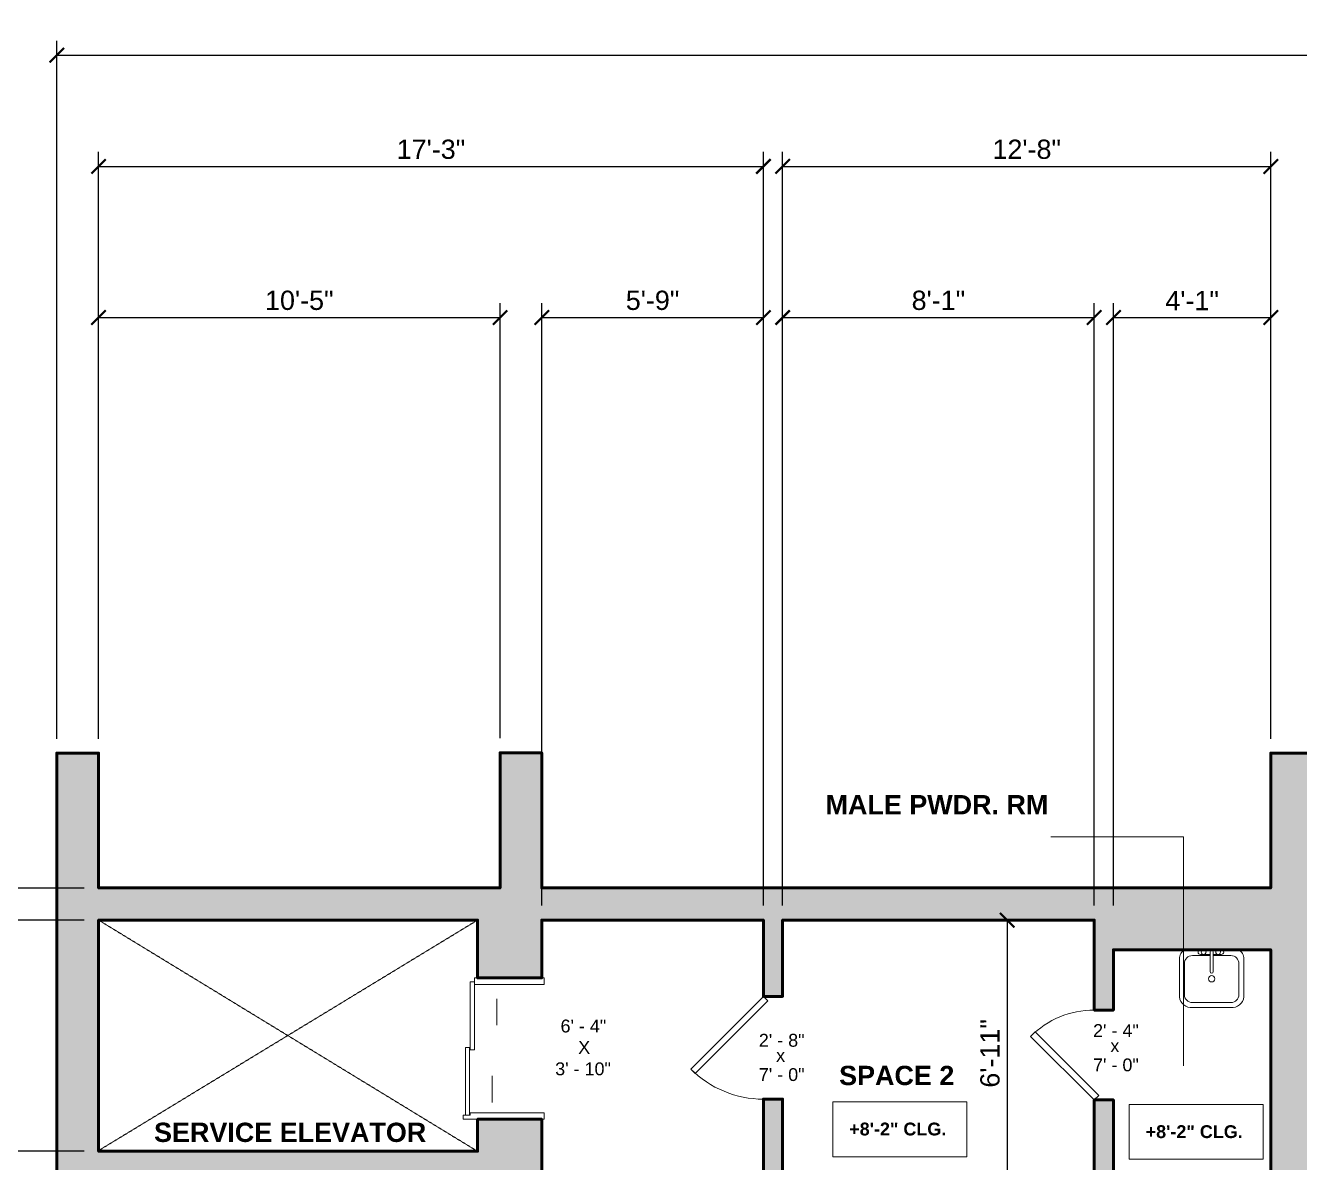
# Model space of a CAD drawing. Header units: inches. Extents: x -2078 to 106214, y -964 to 6385.
# Drawn here: x 21446.1 to 21842.8, y 4488.3 to 4842.3 of the extents above; entities that cross this region are included whole.
import ezdxf

# ---------------------------------------------------------------- set-up
doc = ezdxf.new("R2010")
doc.units = ezdxf.units.IN
doc.header["$MEASUREMENT"] = 0
doc.linetypes.add('HIDDEN2', pattern=[0.1875, 0.125, -0.0625])
for name, color, linetype, lineweight in [('A-ANNO', 2, 'Continuous', 5), ('A-ANNO-DIMS', 1, 'Continuous', 9), ('A-DOOR', 1, 'Continuous', 18), ('A-FIXT', 150, 'Continuous', 9), ('A-GENM', 13, 'Continuous', 9), ('A-HIDDEN', 2, 'HIDDEN2', 18), ('A-WALL', 3, 'Continuous', 40)]:
    doc.layers.add(name, color=color, linetype=linetype, lineweight=lineweight)
doc.layers.add('A-HATCH', color=9, linetype='Continuous')
doc.styles.add('Arial_1', font='arial.ttf', dxfattribs={"height": 0.0625})
doc.styles.add('Arial_2', font='arial.ttf', dxfattribs={"height": 3})
doc.styles.add('Arial_B', font='arialbd.ttf', dxfattribs={"height": 4.5})
doc.styles.add('Arial_B_1', font='arialbd.ttf', dxfattribs={"height": 3})
doc.styles.add('JC', font='arial.ttf', dxfattribs={"height": 0.125})
doc.dimstyles.new('JC-DIMS', dxfattribs={"dimtxt": 0.125, "dimasz": 0.09375, "dimexe": 0.09375, "dimexo": 0.09375, "dimgap": 0.046875, "dimtad": 1, "dimdec": 1, "dimzin": 0, "dimdsep": 46, "dimlunit": 4, "dimtxsty": 'JC', "dimblk": 'ARCHTICK', "dimcen": 0.09, "dimclrd": 1, "dimclre": 1, "dimclrt": 256, "dimadec": 0, "dimazin": 0, "dimtfac": 1, "dimtdec": 1, "dimtofl": 0, "dimtmove": 1, "dimatfit": 3, "dimfxl": 1, "dimtolj": 1, "dimtzin": 0, "dimarcsym": 0})

# ---------------------------------------------------------------- blocks, each defined once
blk = doc.blocks.new('JC_DOOR_SINGLE PANEL - SINGLE DOOR-1525216-2nd Floor Plan')
at = {"layer": 'A-DOOR', "lineweight": 30}
for p, q in [((-6.63, 25.63), (-8.04, 24.21)), ((-8.04, 24.21), (14.59, 1.59)), ((16, 3), (-6.63, 25.63)), ((14.59, 1.59), (16, 3))]:
    blk.add_line(p, q, dxfattribs=at)
at = {"layer": 'A-DOOR', "lineweight": 9}
blk.add_arc((16, 3), 32, 135, 180, dxfattribs=at)
blk = doc.blocks.new('JC_DOOR_SINGLE PANEL - SINGLE DOOR-1551130-2nd Floor Plan')
at = {"layer": 'A-DOOR', "lineweight": 30}
for p, q in [((-7.21, -21.38), (12.59, -1.59)), ((14, -3), (-5.8, -22.8)), ((12.59, -1.59), (14, -3)), ((-5.8, -22.8), (-7.21, -21.38))]:
    blk.add_line(p, q, dxfattribs=at)
at = {"layer": 'A-DOOR', "lineweight": 9}
blk.add_arc((14, -3), 28, 180, 225, dxfattribs=at)
blk = doc.blocks.new('Elevator_Door_Double_Sliding_Call_Buttons_101_BIMLib - 3_ 4 X 6-10-1644273-2nd Floor Plan')
at = {"layer": 'A-DOOR'}
for p, q in [((-20.75, 14.5), (-22, 14.5)), ((-22, 14.5), (-22, -10.75)), ((-20.75, 13.75), (-20.75, 14.5)), ((0.37, 13.75), (-20.75, 13.75)), ((-20.75, 13.75), (-20.75, 12.5)), ((-20.75, 12.5), (0.37, 12.5)), ((-20.75, 12.25), (-20.75, 12.5)), ((-20, 12.25), (-20.75, 12.25)), ((-20, -10.75), (-20, 12.25)), ((20.75, 12.25), (-0.38, 12.25)), ((-0.38, 12.25), (-0.38, 11)), ((0.37, 12.5), (0.37, 13.75)), ((20.75, 11), (20.75, 12.25)), ((-0.38, 11), (20.75, 11)), ((20, 11), (20, -10.75)), ((22, 11), (20.75, 11)), ((22, -10.75), (22, 11)), ((-22, -10.75), (-20, -10.75)), ((20, -10.75), (22, -10.75))]:
    blk.add_line(p, q, dxfattribs=at)
at = {"layer": 'A-GENM'}
for p, q in [((-8.5, 5.5), (-16.75, 5.5)), ((-8.5, 5.5), (-10.8, 5.5)), ((-8.5, 5.5), (-10.8, 5.5)), ((15.5, 4), (7.25, 4)), ((15.5, 4), (13.2, 4)), ((15.5, 4), (13.2, 4))]:
    blk.add_line(p, q, dxfattribs=at)
blk = doc.blocks.new('JC_VANITY SINK - VANITY SINK-V23-2nd Floor Plan')
at = {"layer": 'A-FIXT'}
for p, q in [((-9.38, 4.59), (-9.38, -6.91)), ((0.12, 5.22), (-5.38, 5.22)), ((-2.88, 5.59), (0.12, 5.59)), ((0.12, 6.33), (0.12, 0.22)), ((1.12, 6.33), (1.12, 0.22)), ((1.12, 5.59), (3.62, 5.59)), ((6.62, 5.22), (1.12, 5.22)), ((10.62, -6.91), (10.62, 4.59)), ((-7.88, 2.72), (-7.88, -6.91)), ((9.12, -6.91), (9.12, 2.72)), ((-6.06, -10.91), (7.3, -10.91)), ((-5.38, -9.41), (6.62, -9.41))]:
    blk.add_line(p, q, dxfattribs=at)
for centre, radius, start, end in [((-6.88, 4.59), 2.5, 98.2244, 180), ((-5.38, 2.72), 2.5, 90, 180), ((-2.88, 6.34), 0.75, 99.568, 270), ((-1.88, 6.34), 0.75, 99.568, 180), ((-1.88, 6.34), 0.75, 180, 0), ((-1.88, 6.34), 0.75, 360, 80.432), ((0.62, 6.33), 0.5, 360, 180), ((2.62, 6.34), 0.75, 99.568, 180), ((2.62, 6.34), 0.75, 180, 360), ((2.62, 6.34), 0.75, 360, 80.432), ((3.62, 6.34), 0.75, 270, 80.432), ((6.62, 2.72), 2.5, 0, 90), ((8.12, 4.59), 2.5, 360, 81.7756), ((0.62, 0.22), 0.5, 180, 0), ((0.62, -2), 1, 360, 180), ((0.62, -2), 1, 180, 0), ((-5.91, -7.4), 3.51, 171.8503, 267.5498), ((-5.38, -6.91), 2.5, 180, 270), ((6.62, -6.91), 2.5, 270, 0), ((7.15, -7.4), 3.51, 272.4502, 8.1497)]:
    blk.add_arc(centre, radius, start, end, dxfattribs=at)
blk = doc.blocks.new('_ArchTick')
at = {"color": 0, "linetype": 'ByBlock', "const_width": 0.15}
blk.add_lwpolyline([(-0.5, -0.5), (0.5, 0.5)], dxfattribs=at)
blk = doc.blocks.new('*D893')
at = {"layer": 'A-ANNO-DIMS', "color": 1, "lineweight": -2, "transparency": 16777216}
for p, q in [((21468.88, 4620.24), (21468.88, 4802.94)), ((21675.88, 4568.24), (21675.88, 4802.94)), ((21468.88, 4798.44), (21675.88, 4798.44))]:
    blk.add_line(p, q, dxfattribs=at)
at = {"layer": 'Defpoints', "color": 0, "transparency": 16777216}
for p in [(21675.88, 4798.44), (21468.88, 4615.74), (21675.88, 4563.74)]:
    blk.add_point(p, dxfattribs=at)
at = {"layer": 'A-ANNO-DIMS', "color": 1, "lineweight": -2, "transparency": 16777216, "xscale": 4.5, "yscale": 4.5, "zscale": 4.5, "rotation": 180}
blk.add_blockref('_ArchTick', (21468.88, 4798.44), dxfattribs=at)
at = {"layer": 'A-ANNO-DIMS', "color": 1, "lineweight": -2, "transparency": 16777216, "xscale": 4.5, "yscale": 4.5, "zscale": 4.5}
blk.add_blockref('_ArchTick', (21675.88, 4798.44), dxfattribs=at)
at = {"layer": 'A-ANNO-DIMS', "transparency": 16777216, "insert": (21572.38, 4803.75), "char_height": 6, "width": 0.4874, "attachment_point": 5, "style": 'JC'}
blk.add_mtext('\\A1;17\'-3"', dxfattribs=at)
blk = doc.blocks.new('*D895')
at = {"layer": 'A-ANNO-DIMS', "color": 1, "lineweight": -2, "transparency": 16777216}
for p, q in [((21681.88, 4568.24), (21681.88, 4802.94)), ((21833.88, 4620.24), (21833.88, 4802.94)), ((21681.88, 4798.44), (21833.88, 4798.44))]:
    blk.add_line(p, q, dxfattribs=at)
at = {"layer": 'Defpoints', "color": 0, "transparency": 16777216}
for p in [(21833.88, 4798.44), (21833.88, 4615.74), (21681.88, 4563.74)]:
    blk.add_point(p, dxfattribs=at)
at = {"layer": 'A-ANNO-DIMS', "color": 1, "lineweight": -2, "transparency": 16777216, "xscale": 4.5, "yscale": 4.5, "zscale": 4.5, "rotation": 180}
blk.add_blockref('_ArchTick', (21681.88, 4798.44), dxfattribs=at)
at = {"layer": 'A-ANNO-DIMS', "color": 1, "lineweight": -2, "transparency": 16777216, "xscale": 4.5, "yscale": 4.5, "zscale": 4.5}
blk.add_blockref('_ArchTick', (21833.88, 4798.44), dxfattribs=at)
at = {"layer": 'A-ANNO-DIMS', "transparency": 16777216, "insert": (21757.88, 4803.75), "char_height": 6, "width": 0.4874, "attachment_point": 5, "style": 'JC'}
blk.add_mtext('\\A1;12\'-8"', dxfattribs=at)
blk = doc.blocks.new('*D869')
at = {"layer": 'A-ANNO-DIMS', "color": 1, "lineweight": -2, "transparency": 16777216}
for p, q in [((21464.38, 4563.74), (21314.94, 4563.74)), ((21319.44, 3781.74), (21319.44, 4563.74)), ((21464.38, 3781.74), (21314.94, 3781.74))]:
    blk.add_line(p, q, dxfattribs=at)
at = {"layer": 'Defpoints', "color": 0, "transparency": 16777216}
for p in [(21319.44, 4563.74), (21468.88, 4563.74), (21468.88, 3781.74)]:
    blk.add_point(p, dxfattribs=at)
at = {"layer": 'A-ANNO-DIMS', "color": 1, "lineweight": -2, "transparency": 16777216, "xscale": 4.5, "yscale": 4.5, "zscale": 4.5}
for p, rotation in [((21319.44, 4563.74), 90), ((21319.44, 3781.74), 270)]:
    blk.add_blockref('_ArchTick', p, dxfattribs=dict(at, rotation=rotation))
at = {"layer": 'A-ANNO-DIMS', "transparency": 16777216, "insert": (21314.13, 4172.74), "char_height": 6, "width": 0.4874, "attachment_point": 5, "rotation": 90, "style": 'JC'}
blk.add_mtext('\\A1;65\'-2"', dxfattribs=at)
blk = doc.blocks.new('*D873')
at = {"layer": 'A-ANNO-DIMS', "color": 1, "lineweight": -2, "transparency": 16777216}
for p, q in [((21468.88, 4620.24), (21468.88, 4755.89)), ((21593.88, 4620.35), (21593.88, 4755.89)), ((21468.88, 4751.39), (21593.88, 4751.39))]:
    blk.add_line(p, q, dxfattribs=at)
at = {"layer": 'Defpoints', "color": 0, "transparency": 16777216}
for p in [(21593.88, 4751.39), (21468.88, 4615.74), (21593.88, 4615.85)]:
    blk.add_point(p, dxfattribs=at)
at = {"layer": 'A-ANNO-DIMS', "color": 1, "lineweight": -2, "transparency": 16777216, "xscale": 4.5, "yscale": 4.5, "zscale": 4.5, "rotation": 180}
blk.add_blockref('_ArchTick', (21468.88, 4751.39), dxfattribs=at)
at = {"layer": 'A-ANNO-DIMS', "color": 1, "lineweight": -2, "transparency": 16777216, "xscale": 4.5, "yscale": 4.5, "zscale": 4.5}
blk.add_blockref('_ArchTick', (21593.88, 4751.39), dxfattribs=at)
at = {"layer": 'A-ANNO-DIMS', "transparency": 16777216, "insert": (21531.38, 4756.71), "char_height": 6, "width": 0.4874, "attachment_point": 5, "style": 'JC'}
blk.add_mtext('\\A1;10\'-5"', dxfattribs=at)
blk = doc.blocks.new('*D875')
at = {"layer": 'A-ANNO-DIMS', "color": 1, "lineweight": -2, "transparency": 16777216}
for p, q in [((21464.38, 4563.74), (21341.31, 4563.74)), ((21345.81, 4491.74), (21345.81, 4563.74)), ((21464.38, 4491.74), (21341.31, 4491.74))]:
    blk.add_line(p, q, dxfattribs=at)
at = {"layer": 'Defpoints', "color": 0, "transparency": 16777216}
for p in [(21345.81, 4563.74), (21468.88, 4563.74), (21468.88, 4491.74)]:
    blk.add_point(p, dxfattribs=at)
at = {"layer": 'A-ANNO-DIMS', "color": 1, "lineweight": -2, "transparency": 16777216, "xscale": 4.5, "yscale": 4.5, "zscale": 4.5}
for p, rotation in [((21345.81, 4563.74), 90), ((21345.81, 4491.74), 270)]:
    blk.add_blockref('_ArchTick', p, dxfattribs=dict(at, rotation=rotation))
at = {"layer": 'A-ANNO-DIMS', "transparency": 16777216, "insert": (21340.5, 4527.74), "char_height": 6, "width": 0.4008, "attachment_point": 5, "rotation": 90, "style": 'JC'}
blk.add_mtext("\\A1;6'", dxfattribs=at)
blk = doc.blocks.new('*D879')
at = {"layer": 'A-ANNO-DIMS', "color": 1, "lineweight": -2, "transparency": 16777216}
for p, q in [((21455.88, 4620.24), (21455.88, 4837.58)), ((23421.88, 4620.69), (23421.88, 4837.58)), ((21455.88, 4833.08), (23421.88, 4833.08))]:
    blk.add_line(p, q, dxfattribs=at)
at = {"layer": 'Defpoints', "color": 0, "transparency": 16777216}
for p in [(23421.88, 4833.08), (21455.88, 4615.74), (23421.88, 4616.19)]:
    blk.add_point(p, dxfattribs=at)
at = {"layer": 'A-ANNO-DIMS', "color": 1, "lineweight": -2, "transparency": 16777216, "xscale": 4.5, "yscale": 4.5, "zscale": 4.5, "rotation": 180}
blk.add_blockref('_ArchTick', (21455.88, 4833.08), dxfattribs=at)
at = {"layer": 'A-ANNO-DIMS', "color": 1, "lineweight": -2, "transparency": 16777216, "xscale": 4.5, "yscale": 4.5, "zscale": 4.5}
blk.add_blockref('_ArchTick', (23421.88, 4833.08), dxfattribs=at)
at = {"layer": 'A-ANNO-DIMS', "transparency": 16777216, "insert": (22438.88, 4838.4), "char_height": 6, "width": 0.6604, "attachment_point": 5, "style": 'JC'}
blk.add_mtext('\\A1;163\'-10"', dxfattribs=at)
blk = doc.blocks.new('*D881')
at = {"layer": 'A-ANNO-DIMS', "color": 1, "lineweight": -2, "transparency": 16777216}
for p, q in [((21464.38, 4573.74), (21283.38, 4573.74)), ((21287.88, 4573.74), (21287.88, 3715.74)), ((21685.38, 3715.74), (21283.38, 3715.74))]:
    blk.add_line(p, q, dxfattribs=at)
at = {"layer": 'Defpoints', "color": 0, "transparency": 16777216}
for p in [(21468.88, 4573.74), (21287.88, 3715.74), (21689.88, 3715.74)]:
    blk.add_point(p, dxfattribs=at)
at = {"layer": 'A-ANNO-DIMS', "color": 1, "lineweight": -2, "transparency": 16777216, "xscale": 4.5, "yscale": 4.5, "zscale": 4.5}
for p, rotation in [((21287.88, 4573.74), 90), ((21287.88, 3715.74), 270)]:
    blk.add_blockref('_ArchTick', p, dxfattribs=dict(at, rotation=rotation))
at = {"layer": 'A-ANNO-DIMS', "transparency": 16777216, "insert": (21282.57, 4144.74), "char_height": 6, "width": 0.4874, "attachment_point": 5, "rotation": 90, "style": 'JC'}
blk.add_mtext('\\A1;71\'-6"', dxfattribs=at)
blk = doc.blocks.new('*D885')
at = {"layer": 'A-ANNO-DIMS', "color": 1, "lineweight": -2, "transparency": 16777216}
for p, q in [((21784.88, 4568.24), (21784.88, 4755.89)), ((21833.88, 4620.24), (21833.88, 4755.89)), ((21784.88, 4751.39), (21833.88, 4751.39))]:
    blk.add_line(p, q, dxfattribs=at)
at = {"layer": 'Defpoints', "color": 0, "transparency": 16777216}
for p in [(21833.88, 4751.39), (21833.88, 4615.74), (21784.88, 4563.74)]:
    blk.add_point(p, dxfattribs=at)
at = {"layer": 'A-ANNO-DIMS', "color": 1, "lineweight": -2, "transparency": 16777216, "xscale": 4.5, "yscale": 4.5, "zscale": 4.5, "rotation": 180}
blk.add_blockref('_ArchTick', (21784.88, 4751.39), dxfattribs=at)
at = {"layer": 'A-ANNO-DIMS', "color": 1, "lineweight": -2, "transparency": 16777216, "xscale": 4.5, "yscale": 4.5, "zscale": 4.5}
blk.add_blockref('_ArchTick', (21833.88, 4751.39), dxfattribs=at)
at = {"layer": 'A-ANNO-DIMS', "transparency": 16777216, "insert": (21809.38, 4756.66), "char_height": 6, "width": 0.4008, "attachment_point": 5, "style": 'JC'}
blk.add_mtext('\\A1;4\'-1"', dxfattribs=at)
blk = doc.blocks.new('*D887')
at = {"layer": 'A-ANNO-DIMS', "color": 1, "lineweight": -2, "transparency": 16777216}
for p, q in [((21681.88, 4568.24), (21681.88, 4755.89)), ((21778.88, 4568.24), (21778.88, 4755.89)), ((21681.88, 4751.39), (21778.88, 4751.39))]:
    blk.add_line(p, q, dxfattribs=at)
at = {"layer": 'Defpoints', "color": 0, "transparency": 16777216}
for p in [(21778.88, 4751.39), (21681.88, 4563.74), (21778.88, 4563.74)]:
    blk.add_point(p, dxfattribs=at)
at = {"layer": 'A-ANNO-DIMS', "color": 1, "lineweight": -2, "transparency": 16777216, "xscale": 4.5, "yscale": 4.5, "zscale": 4.5, "rotation": 180}
blk.add_blockref('_ArchTick', (21681.88, 4751.39), dxfattribs=at)
at = {"layer": 'A-ANNO-DIMS', "color": 1, "lineweight": -2, "transparency": 16777216, "xscale": 4.5, "yscale": 4.5, "zscale": 4.5}
blk.add_blockref('_ArchTick', (21778.88, 4751.39), dxfattribs=at)
at = {"layer": 'A-ANNO-DIMS', "transparency": 16777216, "insert": (21730.38, 4756.71), "char_height": 6, "width": 0.4008, "attachment_point": 5, "style": 'JC'}
blk.add_mtext('\\A1;8\'-1"', dxfattribs=at)
blk = doc.blocks.new('*D891')
at = {"layer": 'A-ANNO-DIMS', "color": 1, "lineweight": -2, "transparency": 16777216}
for p, q in [((21752.93, 4563.74), (21747.28, 4563.74)), ((21751.78, 4563.74), (21751.78, 4480.74)), ((21752.93, 4480.74), (21747.28, 4480.74))]:
    blk.add_line(p, q, dxfattribs=at)
at = {"layer": 'Defpoints', "color": 0, "transparency": 16777216}
for p in [(21757.43, 4563.74), (21751.78, 4480.74), (21757.43, 4480.74)]:
    blk.add_point(p, dxfattribs=at)
at = {"layer": 'A-ANNO-DIMS', "color": 1, "lineweight": -2, "transparency": 16777216, "xscale": 4.5, "yscale": 4.5, "zscale": 4.5}
for p, rotation in [((21751.78, 4563.74), 90), ((21751.78, 4480.74), 270)]:
    blk.add_blockref('_ArchTick', p, dxfattribs=dict(at, rotation=rotation))
at = {"layer": 'A-ANNO-DIMS', "transparency": 16777216, "insert": (21746.46, 4522.24), "char_height": 6, "width": 0.4874, "attachment_point": 5, "rotation": 90, "style": 'JC'}
blk.add_mtext('\\A1;6\'-11"', dxfattribs=at)
blk = doc.blocks.new('*D943')
at = {"layer": 'A-ANNO-DIMS', "color": 1, "lineweight": -2, "transparency": 16777216}
for p, q in [((21606.88, 4568.24), (21606.88, 4755.89)), ((21675.88, 4568.24), (21675.88, 4755.89)), ((21606.88, 4751.39), (21675.88, 4751.39))]:
    blk.add_line(p, q, dxfattribs=at)
at = {"layer": 'Defpoints', "color": 0, "transparency": 16777216}
for p in [(21675.88, 4751.39), (21606.88, 4563.74), (21675.88, 4563.74)]:
    blk.add_point(p, dxfattribs=at)
at = {"layer": 'A-ANNO-DIMS', "color": 1, "lineweight": -2, "transparency": 16777216, "xscale": 4.5, "yscale": 4.5, "zscale": 4.5, "rotation": 180}
blk.add_blockref('_ArchTick', (21606.88, 4751.39), dxfattribs=at)
at = {"layer": 'A-ANNO-DIMS', "color": 1, "lineweight": -2, "transparency": 16777216, "xscale": 4.5, "yscale": 4.5, "zscale": 4.5}
blk.add_blockref('_ArchTick', (21675.88, 4751.39), dxfattribs=at)
at = {"layer": 'A-ANNO-DIMS', "transparency": 16777216, "insert": (21641.38, 4756.71), "char_height": 6, "width": 0.4008, "attachment_point": 5, "style": 'JC'}
blk.add_mtext('\\A1;5\'-9"', dxfattribs=at)
blk = doc.blocks.new('JC- existing door Tag_quad - JC- existing door Tag_quad-839775-2nd Floor Plan')
at = {"layer": 'A-ANNO', "insert": (-0.0234, 0.0378), "char_height": 0.0625, "width": 0.0505, "attachment_point": 1, "style": 'Arial_1', "bg_fill": 3, "box_fill_scale": 1.25, "bg_fill_color": 256, "bg_fill_true_color": 13158600, "bg_fill_transparency": 0}
blk.add_mtext('x', dxfattribs=at)

msp = doc.modelspace()

# ---------------------------------------------------------------- linework, layer by layer
at = {"layer": 'A-ANNO'}
for p, q in [((21806.711, 4589.653), (21765.41, 4589.658)), ((21806.711, 4518.397), (21806.711, 4589.653))]:
    msp.add_line(p, q, dxfattribs=at)
at = {"layer": 'A-ANNO', "flags": 128}
for points in [[(21697.491, 4507.14), (21739.227, 4507.14), (21739.227, 4490.072), (21697.491, 4490.072)], [(21789.791, 4506.322), (21831.527, 4506.322), (21831.527, 4489.254), (21789.791, 4489.254)]]:
    msp.add_lwpolyline(points, close=True, dxfattribs=at)
at = {"layer": 'A-HIDDEN'}
for p, q in [((21468.515, 4491.741), (21586.881, 4563.741)), ((21468.881, 4563.741), (21586.881, 4491.741))]:
    msp.add_line(p, q, dxfattribs=at)
at = {"layer": 'A-WALL', "lineweight": 60}
for points in [[(21681.881, 4480.741), (21681.881, 4507.991), (21675.881, 4507.991), (21675.881, 4459.241)], [(21784.881, 4480.741), (21784.881, 4507.741), (21778.881, 4507.741), (21778.881, 4480.741)]]:
    msp.add_lwpolyline(points, dxfattribs=at)

# ---------------------------------------------------------------- block references
at = {"layer": 'A-ANNO', "xscale": 64, "yscale": 64, "zscale": 64}
msp.add_blockref('JC- existing door Tag_quad - JC- existing door Tag_quad-839775-2nd Floor Plan', (21785.419, 4524.2), dxfattribs=at)
at = {"layer": 'A-DOOR'}
for name, p, rotation in [('JC_DOOR_SINGLE PANEL - SINGLE DOOR-1525216-2nd Floor Plan', (21678.881, 4523.991), 89.9999999999999), ('JC_DOOR_SINGLE PANEL - SINGLE DOOR-1551130-2nd Floor Plan', (21781.881, 4521.741), 269.9999999999999)]:
    msp.add_blockref(name, p, dxfattribs=dict(at, rotation=rotation))
at = {"layer": 'A-FIXT'}
msp.add_blockref('JC_VANITY SINK - VANITY SINK-V23-2nd Floor Plan', (21814.837, 4547.469), dxfattribs=at)
at = {"layer": 'A-WALL', "lineweight": 60, "rotation": 89.99999999999987}
msp.add_blockref('Elevator_Door_Double_Sliding_Call_Buttons_101_BIMLib - 3_ 4 X 6-10-1644273-2nd Floor Plan', (21596.881, 4523.741), dxfattribs=at)

# ---------------------------------------------------------------- texts
at = {"layer": 'A-ANNO', "attachment_point": 1}
for s, insert, char_height, width, style in [('MALE PWDR. RM', (21695.236, 4602.684), 6, 84.84, 'Arial_B'), ('6\' - 4"', (21612.721, 4532.762), 4, 17.978, 'Arial_2'), ('X', (21618.221, 4526.096), 4, 4.646, 'Arial_2'), ('3\' - 10"', (21611.055, 4519.429), 4, 21.816, 'Arial_2'), ('SPACE 2', (21699.46, 4518.365), 6, 43.632, 'Arial_B'), ('SERVICE ELEVATOR', (21486.155, 4500.658), 6, 103.828, 'Arial_B'), ('+8\'-2" CLG.', (21702.611, 4500.687), 4, 37.976, 'Arial_B_1'), ('+8\'-2" CLG.', (21794.911, 4499.869), 4, 37.976, 'Arial_B_1')]:
    msp.add_mtext(s, dxfattribs=dict(at, insert=insert, char_height=char_height, width=width, style=style))

# ---------------------------------------------------------------- dimensions: what is measured, and where the dimension line sits
at = {"layer": 'A-ANNO-DIMS'}
for base, p1, p2, picture, middle in [((23421.875, 4833.082), (21455.881, 4615.741), (23421.875, 4616.193), '*D879', (22438.878, 4838.398)), ((21675.881, 4798.436), (21468.881, 4615.741), (21675.881, 4563.741), '*D893', (21572.381, 4803.751)), ((21833.881, 4798.436), (21681.881, 4563.741), (21833.881, 4615.741), '*D895', (21757.881, 4803.749)), ((21593.881, 4751.393), (21468.881, 4615.741), (21593.881, 4615.848), '*D873', (21531.381, 4756.707)), ((21675.881, 4751.393), (21606.881, 4563.741), (21675.881, 4563.741), '*D943', (21641.381, 4756.707)), ((21778.881, 4751.393), (21681.881, 4563.741), (21778.881, 4563.741), '*D887', (21730.381, 4756.707)), ((21833.881, 4751.393), (21784.881, 4563.741), (21833.881, 4615.741), '*D885', (21809.381, 4756.656))]:
    dim = msp.add_linear_dim(base=base, p1=p1, p2=p2, dimstyle='JC-DIMS', dxfattribs=at)
    dim.commit()
    dim.dimension.update_dxf_attribs({"geometry": picture, "text_midpoint": middle})
for base, p1, p2, picture, middle in [((21287.883, 3715.741), (21468.881, 4573.741), (21689.881, 3715.741), '*D881', (21282.569, 4144.741)), ((21319.44, 4563.741), (21468.881, 3781.741), (21468.881, 4563.741), '*D869', (21314.127, 4172.741)), ((21345.812, 4563.741), (21468.881, 4491.741), (21468.881, 4563.741), '*D875', (21340.498, 4527.741)), ((21751.777, 4480.741), (21757.434, 4563.741), (21757.434, 4480.741), '*D891', (21746.464, 4522.241))]:
    dim = msp.add_linear_dim(base=base, p1=p1, p2=p2, angle=90, dimstyle='JC-DIMS', dxfattribs=at)
    dim.commit()
    dim.dimension.update_dxf_attribs({"geometry": picture, "text_midpoint": middle})

# ---------------------------------------------------------------- next in the draw order: block references
at = {"layer": 'A-ANNO', "xscale": 64, "yscale": 64, "zscale": 64}
msp.add_blockref('JC- existing door Tag_quad - JC- existing door Tag_quad-839775-2nd Floor Plan', (21681.348, 4521.184), dxfattribs=at)

# ---------------------------------------------------------------- next in the draw order: texts
at = {"layer": 'A-ANNO', "char_height": 4, "width": 17.978, "attachment_point": 1, "style": 'Arial_2'}
for s, insert in [('2\' - 4"', (21778.534, 4531.337)), ('7\' - 0"', (21778.534, 4520.656))]:
    msp.add_mtext(s, dxfattribs=dict(at, insert=insert))

# ---------------------------------------------------------------- next in the draw order: hatches: boundary and pattern name
at = {"layer": 'A-HATCH'}
h = msp.add_hatch(color=256, dxfattribs=at)
h.dxf.hatch_style = 1
h.paths.add_polyline_path([(21846.881, 4615.741), (21833.881, 4615.741), (21833.881, 4573.741), (21606.881, 4573.741), (21606.881, 4615.848), (21593.881, 4615.848), (21593.881, 4573.741), (21468.881, 4573.741), (21468.881, 4615.741), (21455.881, 4615.741), (21455.881, 4344.741), (21457.881, 4344.741), (21457.881, 3948.741), (21456.881, 3948.741), (21456.881, 3872.241), (21468.881, 3872.241), (21468.881, 3877.741), (21482.881, 3877.741), (21482.881, 3846.741), (21492.881, 3846.741), (21492.881, 3882.741), (21578.881, 3882.741), (21578.881, 3913.741), (21573.881, 3913.741), (21573.881, 3888.741), (21482.881, 3888.741), (21482.881, 3890.741), (21468.881, 3890.741), (21468.881, 3948.741), (21573.881, 3948.741), (21573.881, 3945.741), (21578.881, 3945.741), (21578.881, 4056.741), (21572.881, 4056.741), (21572.881, 4056.053), (21572.881, 3954.741), (21467.881, 3954.741), (21467.881, 4132.741), (21572.881, 4132.741), (21572.881, 4092.741), (21578.881, 4092.741), (21578.881, 4220.241), (21568.881, 4220.241), (21568.881, 4218.741), (21513.881, 4218.741), (21513.881, 4213.741), (21572.881, 4213.741), (21572.881, 4138.741), (21468.881, 4138.741), (21468.881, 4213.741), (21477.881, 4213.741), (21477.881, 4218.741), (21468.881, 4218.741), (21468.881, 4287.741), (21568.881, 4287.741), (21568.881, 4250.241), (21578.881, 4250.241), (21578.881, 4310.741), (21572.881, 4310.741), (21572.881, 4297.741), (21468.881, 4297.741), (21468.881, 4344.103), (21472.923, 4344.103), (21472.923, 4356.404), (21468.881, 4356.404), (21468.881, 4381.741), (21572.881, 4381.741), (21572.881, 4379.741), (21578.881, 4379.741), (21578.881, 4381.741), (21611.375, 4381.741), (21611.375, 4388.741), (21613.881, 4388.741), (21613.881, 4394.741), (21468.881, 4394.741), (21468.881, 4481.741), (21606.881, 4481.741), (21606.881, 4501.741), (21586.881, 4501.741), (21586.881, 4491.741), (21468.881, 4491.741), (21468.881, 4563.741), (21586.881, 4563.741), (21586.881, 4545.741), (21606.881, 4545.741), (21606.881, 4563.741), (21675.881, 4563.741), (21675.881, 4539.991), (21681.881, 4539.991), (21681.881, 4563.741), (21778.881, 4563.741), (21778.881, 4535.741), (21784.881, 4535.741), (21784.881, 4554.515), (21833.881, 4554.515), (21833.881, 4480.741), (21784.881, 4480.741), (21784.881, 4507.741), (21778.881, 4507.741), (21778.881, 4480.741), (21681.881, 4480.741), (21681.881, 4507.991), (21675.881, 4507.991), (21675.881, 4459.241), (21681.881, 4459.241), (21681.881, 4470.741), (21778.881, 4470.741), (21778.881, 4459.741), (21784.881, 4459.741), (21784.881, 4470.741), (21833.881, 4470.741), (21833.881, 4397.741), (21784.881, 4397.741), (21784.881, 4431.741), (21778.881, 4431.741), (21778.881, 4427.741), (21744.283, 4427.741), (21744.283, 4397.741), (21681.881, 4397.741), (21681.881, 4427.241), (21675.881, 4427.241), (21675.881, 4397.741), (21674.761, 4397.741), (21674.761, 4394.741), (21673.881, 4394.741), (21673.881, 4388.741), (21674.761, 4388.741), (21674.761, 4381.741), (21847.381, 4381.741), (21847.381, 4387.741), (21846.881, 4387.741)])
h.paths.add_polyline_path([(21850.031, 4290.741), (21650.031, 4290.741), (21650.031, 4284.741), (21850.031, 4284.741)])
h.paths.add_polyline_path([(21578.881, 4349.741), (21572.881, 4349.741), (21572.881, 4340.741), (21578.881, 4340.741)], flags=17)
h.paths.add_polyline_path([(22197.881, 4567.741), (22189.881, 4567.741), (22189.881, 4441.741), (21886.881, 4441.741), (21886.881, 4387.741), (21883.381, 4387.741), (21883.381, 4381.741), (21916.381, 4381.741), (21916.381, 4387.741), (21892.881, 4387.741), (21892.881, 4427.741), (21968.881, 4427.741), (21968.881, 4387.741), (21948.381, 4387.741), (21948.381, 4381.741), (21974.881, 4381.741), (21974.881, 4427.741), (22189.881, 4427.741), (22189.881, 4370.741), (22197.881, 4370.741), (22197.881, 4401.741), (22237.96, 4401.741), (22237.96, 4406.741), (22197.881, 4406.741)])
h.paths.add_polyline_path([(21917.881, 4340.478), (21909.881, 4340.478), (21909.881, 4142.049), (21917.881, 4142.049)])
h.paths.add_polyline_path([(22002.631, 4100.741), (21908.277, 4100.741), (21810.277, 4100.741), (21810.277, 4093.741), (21809.381, 4093.741), (21809.381, 4090.741), (21908.277, 4090.741), (21908.277, 4093.741), (21992.881, 4093.741), (21992.881, 4064.741), (22000.881, 4064.741), (22000.881, 4093.741), (22002.631, 4093.741)])

# ---------------------------------------------------------------- next in the draw order: linework, layer by layer
at = {"layer": 'A-WALL', "lineweight": 60}
for points in [[(21846.881, 4615.741), (21833.881, 4615.741), (21833.881, 4573.741), (21606.881, 4573.741), (21606.881, 4615.848), (21593.881, 4615.848), (21593.881, 4573.741), (21468.881, 4573.741), (21468.881, 4615.741), (21455.881, 4615.741), (21455.881, 4344.741), (21457.881, 4344.741), (21457.881, 3948.741)], [(21606.881, 4481.741), (21606.881, 4501.741), (21586.881, 4501.741), (21586.881, 4491.741), (21468.881, 4491.741), (21468.881, 4563.741), (21586.881, 4563.741), (21586.881, 4545.741), (21606.881, 4545.741), (21606.881, 4563.741), (21675.881, 4563.741), (21675.881, 4539.991), (21681.881, 4539.991), (21681.881, 4563.741), (21778.881, 4563.741), (21778.881, 4535.741), (21784.881, 4535.741), (21784.881, 4554.515), (21833.881, 4554.515), (21833.881, 4480.741)]]:
    msp.add_lwpolyline(points, dxfattribs=at)

# ---------------------------------------------------------------- next in the draw order: texts
at = {"layer": 'A-ANNO', "char_height": 4, "width": 17.978, "attachment_point": 1, "style": 'Arial_2'}
for s, insert in [('2\' - 8"', (21674.462, 4528.321)), ('7\' - 0"', (21674.462, 4517.639))]:
    msp.add_mtext(s, dxfattribs=dict(at, insert=insert))

doc.saveas('drawing.dxf')
